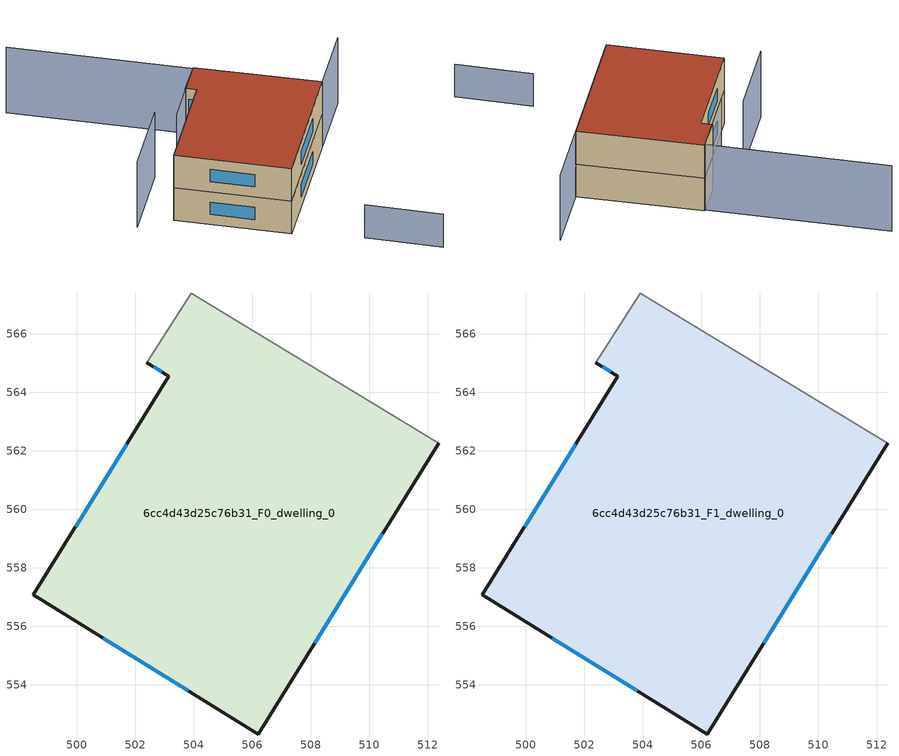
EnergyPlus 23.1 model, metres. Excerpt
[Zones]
6cc4d43d25c76b31_F0_dwelling_0
 floor ground (EU_floor_Construction): 512.37,562.25 506.21,552.32 498.52,557.08 503.15,564.55 502.4,565.01 503.91,567.39 z0
 wall outside (EU_wall_Construction): 502.4,565.01 503.15,564.55 498.52,557.08 506.21,552.32 512.37,562.25 z0:3
 wall adiabatic (EU_wall_Construction): 512.37,562.25 503.91,567.39 502.4,565.01 z0:3
 window (EU_Window_Construction): 508.13,555.41 510.45,559.16 / 500.92,555.6 503.81,553.8 / 501.71,562.22 499.96,559.41 / 502.63,564.87 502.91,564.69 z0.93:2.07
6cc4d43d25c76b31_F1_dwelling_0
 floor to 6cc4d43d25c76b31_F0_dwelling_0 (EU_floor_Construction): 512.37,562.25 506.21,552.32 498.52,557.08 503.15,564.55 502.4,565.01 503.91,567.39 z3
 wall outside (EU_wall_Construction): 502.4,565.01 503.15,564.55 498.52,557.08 506.21,552.32 512.37,562.25 z3:6
 wall adiabatic (EU_wall_Construction): 512.37,562.25 503.91,567.39 502.4,565.01 z3:6
 window (EU_Window_Construction): 508.13,555.41 510.45,559.16 / 500.92,555.6 503.81,553.8 / 501.71,562.22 499.96,559.41 / 502.63,564.87 502.91,564.69 z3.93:5.07
 roof outside (EU_roof_Construction): 506.21,552.32 512.37,562.25 503.91,567.39 502.4,565.01 503.15,564.55 498.52,557.08 z6
shading: 499.15,562.9 495.62,557.21 / 503.91,567.39 500.59,562.02 / 515.47,567.26 512.27,562.07 / 512.27,562.07 491.64,574.83 z0:6; 516.3,546.71 511.21,549.95 z0:3
[Building]
EU S2 Campaign: North Axis=0; Terrain=City; Solar Distribution=FullExterior
[Site:Location]
Montreal-Trudeau.Intl.AP: Latitude=45.4667; Longitude=-73.75; Time Zone=-5; Elevation=36
[SizingPeriod:WeatherFileDays]
AnnualSizingPeriod: Begin Month=1; Begin Day of Month=1; End Month=12; End Day of Month=31; Day of Week for Start Day=Monday; Use Weather File Daylight Saving Period=No; Use Weather File Rain and Snow Indicators=No
[MATERIAL]
EU_InternalMass_Material: Roughness=MediumRough; Thickness=0.1; Conductivity=1; Density=1800; Specific Heat=900; Thermal Absorptance=0.9; Solar Absorptance=0.7; Visible Absorptance=0.7
[MATERIAL:NOMASS] Roughness=MediumRough; Thermal Absorptance=0.9; Solar Absorptance=0.7; Visible Absorptance=0.7
Name | Thermal Resistance
EU_wall_NoMass; EU_floor_NoMass | 1.51479
EU_roof_NoMass | 2.84114
[WINDOWMATERIAL:SIMPLEGLAZINGSYSTEM]
EU_Window_SimpleGlazing: UFactor=3.53504; Solar Heat Gain Coefficient=0.8; Visible Transmittance=0.8
[CONSTRUCTION]
EU_wall_Construction: EU_wall_NoMass
EU_roof_Construction: EU_roof_NoMass
EU_floor_Construction: EU_floor_NoMass
EU_Window_Construction: EU_Window_SimpleGlazing
EU_InternalMass_Construction: EU_InternalMass_Material
[ZONE] Type=1; Multiplier=1; Ceiling Height=autocalculate; Floor Area=autocalculate; Part of Total Floor Area=Yes
Name | Volume
6cc4d43d25c76b31_F0_dwelling_0 | 323.586
6cc4d43d25c76b31_F1_dwelling_0 | 323.585
[INTERNALMASS] Construction=EU_InternalMass_Construction; Surface Area=107.862
Name | Zone or ZoneList
6cc4d43d25c76b31_F0_dwelling_0_EU_InternalMass | 6cc4d43d25c76b31_F0_dwelling_0
6cc4d43d25c76b31_F1_dwelling_0_EU_InternalMass | 6cc4d43d25c76b31_F1_dwelling_0
[OTHEREQUIPMENT] Fuel Type=Electricity; Design Level Calculation Method=Watts/Area; Power per Zone Floor Area=1; Fraction Latent=0; Fraction Radiant=0; Fraction Lost=0; Carbon Dioxide Generation Rate=0; EndUse Subcategory=EU_Step8_InternalGains
Name | Zone or ZoneList or Space or SpaceList | Schedule
EU_Step8_InternalGain_6cc4d43d25c76b31_F0_dwelling_0_f000 | 6cc4d43d25c76b31_F0_dwelling_0 | EU_Step8_GainSchedule_6cc4d43d25c76b31_F0_dwelling_0_f000
EU_Step8_InternalGain_6cc4d43d25c76b31_F1_dwelling_0_f000 | 6cc4d43d25c76b31_F1_dwelling_0 | EU_Step8_GainSchedule_6cc4d43d25c76b31_F1_dwelling_0_f000
[ZONEVENTILATION:DESIGNFLOWRATE] Schedule=EU_AlwaysOn; Design Flow Rate Calculation Method=AirChanges/Hour; Air Changes per Hour=0.775154; Ventilation Type=Natural; Fan Pressure Rise=0; Fan Total Efficiency=1; Constant Term Coefficient=1; Temperature Term Coefficient=0; Velocity Term Coefficient=0; Velocity Squared Term Coefficient=0; Minimum Indoor Temperature=-100; Maximum Indoor Temperature=100; Delta Temperature=-100; Minimum Outdoor Temperature=-100; Maximum Outdoor Temperature=100; Maximum Wind Speed=40
Name | Zone or ZoneList or Space or SpaceList
EU_ConstantAir_6cc4d43d25c76b31_F0_dwelling_0 | 6cc4d43d25c76b31_F0_dwelling_0
EU_ConstantAir_6cc4d43d25c76b31_F1_dwelling_0 | 6cc4d43d25c76b31_F1_dwelling_0
[HVACTEMPLATE:THERMOSTAT] Constant Heating Setpoint=20; Constant Cooling Setpoint=50
EU_HeatOnly_6cc4d43d25c76b31_F0_dwelling_0; EU_HeatOnly_6cc4d43d25c76b31_F1_dwelling_0
[HVACTEMPLATE:ZONE:IDEALLOADSAIRSYSTEM] System Availability Schedule=EU_AlwaysOn; Maximum Heating Supply Air Temperature=50; Minimum Cooling Supply Air Temperature=13; Maximum Heating Supply Air Humidity Ratio=0.0156; Minimum Cooling Supply Air Humidity Ratio=0.0077; Heating Limit=NoLimit; Cooling Limit=NoLimit; Heating Availability Schedule=EU_AlwaysOn; Cooling Availability Schedule=EU_CoolingOff; Dehumidification Control Type=ConstantSensibleHeatRatio; Cooling Sensible Heat Ratio=0.7; Dehumidification Setpoint=60; Humidification Control Type=None; Humidification Setpoint=30; Outdoor Air Method=None; Outdoor Air Flow Rate per Person=0.00944; Outdoor Air Flow Rate per Zone Floor Area=0; Outdoor Air Flow Rate per Zone=0; Demand Controlled Ventilation Type=None; Outdoor Air Economizer Type=NoEconomizer; Heat Recovery Type=None; Sensible Heat Recovery Effectiveness=0.7; Latent Heat Recovery Effectiveness=0.65
Name | Template Thermostat
6cc4d43d25c76b31_F0_dwelling_0 | EU_HeatOnly_6cc4d43d25c76b31_F0_dwelling_0
6cc4d43d25c76b31_F1_dwelling_0 | EU_HeatOnly_6cc4d43d25c76b31_F1_dwelling_0
[SIZING:ZONE] Zone Cooling Design Supply Air Temperature Input Method=SupplyAirTemperature; Zone Cooling Design Supply Air Temperature=13; Zone Heating Design Supply Air Temperature Input Method=SupplyAirTemperature; Zone Heating Design Supply Air Temperature=50; Zone Cooling Design Supply Air Humidity Ratio=0.008; Zone Heating Design Supply Air Humidity Ratio=0.008; Cooling Design Air Flow Method=DesignDay; Cooling Design Air Flow Rate=0; Cooling Minimum Air Flow per Zone Floor Area=0.000762; Cooling Minimum Air Flow=0; Cooling Minimum Air Flow Fraction=0.2; Heating Design Air Flow Method=DesignDay; Heating Design Air Flow Rate=0; Heating Maximum Air Flow per Zone Floor Area=0.002032; Heating Maximum Air Flow=0.141576; Heating Maximum Air Flow Fraction=0.3; Account for Dedicated Outdoor Air System=No; Dedicated Outdoor Air System Control Strategy=NeutralSupplyAir; Dedicated Outdoor Air Low Setpoint Temperature for Design=autosize; Dedicated Outdoor Air High Setpoint Temperature for Design=autosize; Zone Load Sizing Method=Sensible Load Only No Latent Load; Zone Latent Cooling Design Supply Air Humidity Ratio Input Method=HumidityRatioDifference; Zone Cooling Design Supply Air Humidity Ratio Difference=0.005; Zone Latent Heating Design Supply Air Humidity Ratio Input Method=HumidityRatioDifference; Zone Humidification Design Supply Air Humidity Ratio Difference=0.005
6cc4d43d25c76b31_F0_dwelling_0; 6cc4d43d25c76b31_F1_dwelling_0
[SCHEDULE:CONSTANT]
Name | Hourly Value
EU_AlwaysOn | 1
EU_CoolingOff | 0
[SCHEDULE:FILE] Column Number=1; Rows to Skip at Top=0; Number of Hours of Data=8760; Column Separator=Comma; Interpolate to Timestep=No; Minutes per Item=60; Adjust Schedule for Daylight Savings=Yes
Name | File
EU_Step8_GainSchedule_6cc4d43d25c76b31_F0_dwelling_0_f000 | ../../schedules/6cc4d43d25c76b31/6cc4d43d25c76b31_F0_dwelling_0_f000_gain.csv
EU_Step8_GainSchedule_6cc4d43d25c76b31_F1_dwelling_0_f000 | ../../schedules/6cc4d43d25c76b31/6cc4d43d25c76b31_F1_dwelling_0_f000_gain.csv
